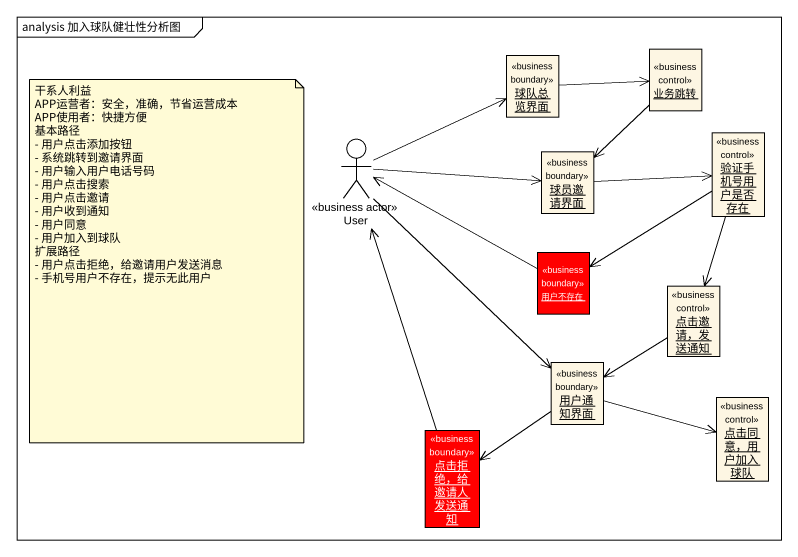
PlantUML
@startuml
mainframe analysis 加入球队健壮性分析图
allowmixing
hide circle
hide empty members
object 球队总览界面 <<business boundary>>
object 业务跳转 <<business control>>
actor User <<business actor>>
object 验证手机号用户是否存在 <<business control>>
object 球员邀请界面 <<business boundary>>
object 用户不存在 <<business boundary>> #FF0000
object "点击邀请，发送通知" as 点击邀请_发送通知 <<business control>>
object 用户通知界面 <<business boundary>>
object "点击同意，用户加入球队" as 点击同意_用户加入球队 <<business control>>
object "点击拒绝，给邀请人发送通知" as 点击拒绝_给邀请人发送通知 <<business boundary>> #FF0000
球队总览界面 -right-> 业务跳转
业务跳转 --> 球员邀请界面
User -up-> 球队总览界面
User -right-> 球员邀请界面
User --> 用户通知界面
验证手机号用户是否存在 --> 用户不存在
验证手机号用户是否存在 --> 点击邀请_发送通知
球员邀请界面 -right-> 验证手机号用户是否存在
用户不存在 -left-> User
点击邀请_发送通知 --> 用户通知界面
用户通知界面 -right-> 点击同意_用户加入球队
用户通知界面 --> 点击拒绝_给邀请人发送通知
点击拒绝_给邀请人发送通知 -up-> User
note as N1
  干系人利益
  APP运营者：安全，准确，节省运营成本
  APP使用者：快捷方便
  基本路径
  - 用户点击添加按钮
  - 系统跳转到邀请界面
  - 用户输入用户电话号码
  - 用户点击搜索
  - 用户点击邀请
  - 用户收到通知
  - 用户同意
  - 用户加入到球队
  扩展路径
  - 用户点击拒绝，给邀请用户发送消息
  - 手机号用户不存在，提示无此用户
end note
@enduml
